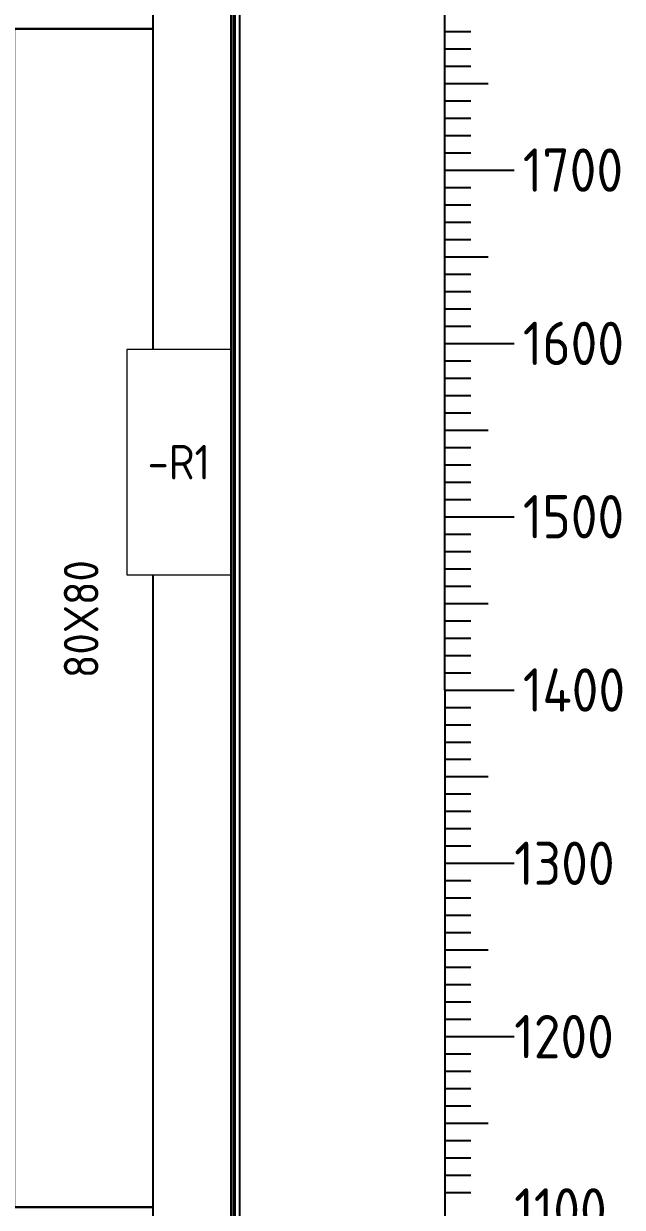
# Model space of a CAD drawing. Header units: millimetres. Extents: x 42356 to 50646, y 31507 to 39566.
# Drawn here: x 48077 to 48423, y 37568 to 38251 of the extents above; entities that cross this region are included whole.
import ezdxf
from ezdxf.enums import TextEntityAlignment as Align

# ---------------------------------------------------------------- set-up
doc = ezdxf.new("R2010")
doc.units = ezdxf.units.MM
doc.set_wipeout_variables(frame=1)
doc.layers.add('000-PI-Oprema', color=30, linetype='Continuous', lineweight=5)
doc.layers.add('SI-ORMAR-Tekst', color=7, linetype='Continuous', lineweight=5)
doc.layers.add('000-PI-ORMAR', color=2, linetype='Continuous')
doc.layers.add('002-PI-Kabelska kanalica', color=150, linetype='Continuous')
doc.styles.add('PI0', font='isocpeur.ttf', dxfattribs={"width": 0.9})

# ---------------------------------------------------------------- blocks, each defined once
blk = doc.blocks.new('SKALA_2100')
for p, q in [((6091.94, 12435.39), (6091.94, 13135.39)), ((6091.94, 12815.39), (6106.94, 12815.39)), ((6091.94, 12805.39), (6106.94, 12805.39)), ((6091.94, 12795.39), (6106.94, 12795.39)), ((6091.94, 12785.39), (6116.94, 12785.39)), ((6091.94, 12775.39), (6106.94, 12775.39)), ((6091.94, 12765.39), (6106.94, 12765.39)), ((6091.94, 12755.39), (6106.94, 12755.39)), ((6091.94, 12745.39), (6106.94, 12745.39)), ((6091.94, 12735.39), (6131.94, 12735.39)), ((6091.94, 12725.39), (6106.94, 12725.39)), ((6091.94, 12715.39), (6106.94, 12715.39)), ((6091.94, 12705.39), (6106.94, 12705.39)), ((6091.94, 12695.39), (6106.94, 12695.39)), ((6091.94, 12685.39), (6116.94, 12685.39)), ((6091.94, 12675.39), (6106.94, 12675.39)), ((6091.94, 12665.39), (6106.94, 12665.39)), ((6091.94, 12655.39), (6106.94, 12655.39)), ((6091.94, 12645.39), (6106.94, 12645.39)), ((6091.94, 12635.39), (6131.94, 12635.39)), ((6091.94, 12625.39), (6106.94, 12625.39)), ((6091.94, 12615.39), (6106.94, 12615.39)), ((6091.94, 12605.39), (6106.94, 12605.39)), ((6091.94, 12595.39), (6106.94, 12595.39)), ((6091.94, 12585.39), (6116.94, 12585.39)), ((6091.94, 12575.39), (6106.94, 12575.39)), ((6091.94, 12565.39), (6106.94, 12565.39)), ((6091.94, 12555.39), (6106.94, 12555.39)), ((6091.94, 12545.39), (6106.94, 12545.39)), ((6091.94, 12535.39), (6131.94, 12535.39)), ((6091.94, 12525.39), (6106.94, 12525.39)), ((6091.94, 12515.39), (6106.94, 12515.39)), ((6091.94, 12505.39), (6106.94, 12505.39)), ((6091.94, 12495.39), (6106.94, 12495.39)), ((6091.94, 12485.39), (6116.94, 12485.39)), ((6091.94, 12475.39), (6106.94, 12475.39)), ((6091.94, 12465.39), (6106.94, 12465.39)), ((6091.94, 12455.39), (6106.94, 12455.39)), ((6091.94, 12445.39), (6106.94, 12445.39)), ((6091.94, 12435.39), (6131.94, 12435.39)), ((6091.94, 12435.39), (6091.94, 11575.39)), ((6091.94, 12435.39), (6131.94, 12435.39)), ((6091.94, 12425.39), (6106.94, 12425.39)), ((6091.94, 12415.39), (6106.94, 12415.39)), ((6091.94, 12405.39), (6106.94, 12405.39)), ((6091.94, 12395.39), (6106.94, 12395.39)), ((6091.94, 12385.39), (6116.94, 12385.39)), ((6091.94, 12375.39), (6106.94, 12375.39)), ((6091.94, 12365.39), (6106.94, 12365.39)), ((6091.94, 12355.39), (6106.94, 12355.39)), ((6091.94, 12345.39), (6106.94, 12345.39)), ((6091.94, 12335.39), (6131.94, 12335.39)), ((6091.94, 12325.39), (6106.94, 12325.39)), ((6091.94, 12315.39), (6106.94, 12315.39)), ((6091.94, 12305.39), (6106.94, 12305.39)), ((6091.94, 12295.39), (6106.94, 12295.39)), ((6091.94, 12285.39), (6116.94, 12285.39)), ((6091.94, 12275.39), (6106.94, 12275.39)), ((6091.94, 12265.39), (6106.94, 12265.39)), ((6091.94, 12255.39), (6106.94, 12255.39)), ((6091.94, 12245.39), (6106.94, 12245.39)), ((6091.94, 12235.39), (6131.94, 12235.39)), ((6091.94, 12235.39), (6131.94, 12235.39)), ((6091.94, 12235.39), (6131.94, 12235.39)), ((6091.94, 12225.39), (6106.94, 12225.39)), ((6091.94, 12215.39), (6106.94, 12215.39)), ((6091.94, 12205.39), (6106.94, 12205.39)), ((6091.94, 12195.39), (6106.94, 12195.39)), ((6091.94, 12185.39), (6116.94, 12185.39)), ((6091.94, 12175.39), (6106.94, 12175.39)), ((6091.94, 12165.39), (6106.94, 12165.39)), ((6091.94, 12155.39), (6106.94, 12155.39)), ((6091.94, 12145.39), (6106.94, 12145.39))]:
    blk.add_line(p, q)
at = {"style": 'PI0', "width": 0.9}
for s, p in [('1700', (6136.91, 12735.39)), ('1600', (6136.91, 12635.39)), ('1500', (6136.91, 12535.39)), ('1400', (6136.91, 12435.39)), ('1300', (6131.94, 12335.39)), ('1200', (6131.94, 12235.39)), ('1100', (6131.94, 12135.39))]:
    blk.add_text(s, height=25, dxfattribs=at).set_placement(p, align=Align.MIDDLE_LEFT)
blk = doc.blocks.new('2000x800_montazna ploca')
at = {"layer": '000-PI-ORMAR'}
blk.add_line((-3634.67, 1646.19), (-3634.67, -243.81), dxfattribs=at)
blk = doc.blocks.new('*U319')
at = {"layer": '002-PI-Kabelska kanalica'}
for p, q in [((-20, 599), (60, 599)), ((-20, -100), (-20, 599)), ((60, -100), (60, 599)), ((-20, -100), (60, -100))]:
    blk.add_line(p, q, dxfattribs=at)
blk = doc.blocks.new('*U132')
at = {"layer": '002-PI-Kabelska kanalica'}
for p, q in [((-20, 580), (60, 580)), ((-20, -100), (-20, 580)), ((60, -100), (60, 580)), ((-20, -100), (60, -100))]:
    blk.add_line(p, q, dxfattribs=at)

msp = doc.modelspace()

# ---------------------------------------------------------------- linework, layer by layer
at = {"layer": '000-PI-ORMAR'}
for p, q in [((48197.026, 38559.519), (48197.026, 36575.019)), ((48198.526, 38559.519), (48198.526, 36575.019)), ((48198.538, 36575.019), (48198.538, 38559.519)), ((48199.307, 38539.019), (48199.307, 36588.019)), ((48202.026, 38539.019), (48202.026, 36588.019))]:
    msp.add_line(p, q, dxfattribs=at)

# ---------------------------------------------------------------- block references
for name, p in [('SKALA_2100', (42228.591, 25430.634)), ('2000x800_montazna ploca', (51786.695, 36861.332))]:
    msp.add_blockref(name, p)
for name, p, rotation in [('*U319', (47553.026, 38307.519), 270), ('*U132', (48132.026, 38147.519), 180), ('*U319', (47553.026, 37547.519), 270)]:
    msp.add_blockref(name, p, dxfattribs=dict(rotation=rotation))

# ---------------------------------------------------------------- texts
at = {"insert": (48110.65, 37906.92), "char_height": 20, "width": 16.78721, "attachment_point": 5, "rotation": 90, "style": 'PI0'}
msp.add_mtext('80X80', dxfattribs=at)

# ---------------------------------------------------------------- next in the draw order: wipeouts: each hides what was drawn before it
msp.add_wipeout([(48137.026, 38062.519), (48197.026, 38062.519), (48197.026, 37932.519), (48137.026, 37932.519)]).dxf.layer = '000-PI-Oprema'

# ---------------------------------------------------------------- next in the draw order: linework, layer by layer
at = {"layer": '000-PI-Oprema', "ltscale": 0.25}
msp.add_lwpolyline([(48197.026, 38062.519), (48137.026, 38062.519), (48137.026, 37932.519), (48197.026, 37932.519)], close=True, dxfattribs=at)

# ---------------------------------------------------------------- next in the draw order: texts
at = {"layer": 'SI-ORMAR-Tekst', "style": 'PI0', "width": 0.9}
msp.add_text('-R1', height=20, dxfattribs=at).set_placement((48167.026, 37997.519), align=Align.MIDDLE)

doc.saveas('drawing.dxf')
